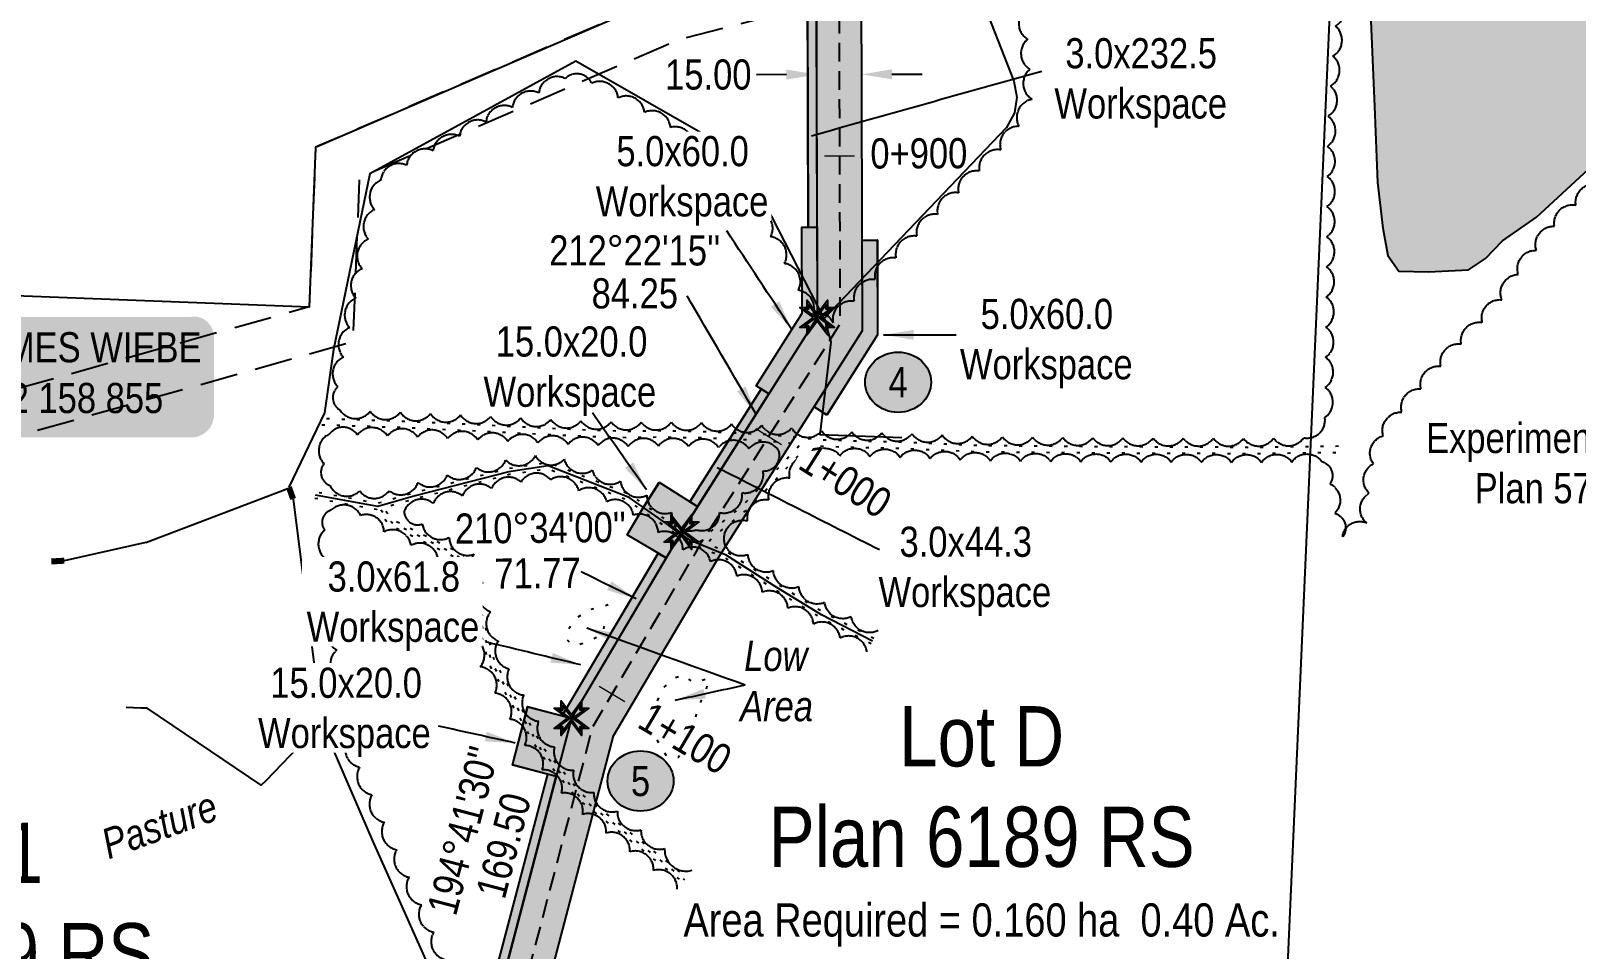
# Model space of a CAD drawing. Extents: x 309252 to 321570, y 5809412 to 5814891.
# Drawn here: x 310380 to 310893, y 5813297 to 5813602 of the extents above; entities that cross this region are included whole.
import ezdxf
from ezdxf.enums import TextEntityAlignment as Align

# ---------------------------------------------------------------- set-up
doc = ezdxf.new("R2010")
doc.units = 0
doc.header["$LTSCALE"] = 5
doc.header["$PDSIZE"] = 0.5
for name, pattern in [('0', [1, 1, 0]), ('foc-ACCESSROAD', [3.75, 2.5, -1.25]), ('foc-TIELINE', [1.875, 1.25, -0.625]), ('foc-TOPO', [1, 0.2, -0.8])]:
    doc.linetypes.add(name, pattern=pattern)
doc.layers.get('Defpoints').update_dxf_attribs({"color": 9})
for name, color, linetype in [('AS-FENCE', 48, 'foc-FENCE'), ('AS-OWNER', 7, 'Continuous'), ('AS-ROADS', 254, 'Continuous'), ('C-SYMBOL', 7, 'Continuous'), ('CG-NOTES', 7, 'Continuous'), ('F-WS', 190, 'foc-ACCESSROAD'), ('L-AREAREQUIRED', 7, 'Continuous'), ('L-BD1', 253, 'Continuous'), ('L-MON', 1, 'Continuous'), ('L-TITLEDB', 4, 'Continuous'), ('L-TITLEDB-T', 4, 'Continuous'), ('P-ELEVATION', 7, 'Continuous'), ('P-IOP2', 10, 'Continuous'), ('P-IOP2-H', 21, 'Continuous'), ('P-LTO', 14, 'Continuous'), ('P-PROPOSED', 10, 'Continuous'), ('P-PROPOSED-H', 21, 'Continuous'), ('P-TEMP-H', 41, 'Continuous'), ('P-TEMP_WORKSPACE', 46, 'Continuous'), ('P-TXT', 4, 'Continuous'), ('T-BUSH', 110, '0'), ('T-GENERAL', 48, 'foc-TOPO'), ('T-LOW-AREA', 48, 'foc-TOPO'), ('T-TIE', 201, 'foc-TIELINE'), ('T-WATER', 160, 'Continuous'), ('T-WATER-H', 133, 'Continuous')]:
    doc.layers.add(name, color=color, linetype=linetype)
for name, color, linetype, lineweight in [('AS-GENERAL', 48, 'Continuous', 18), ('F-EZE-T', 190, 'Continuous', 9), ('P-TEMP-T', 46, 'Continuous', 18), ('T-TEXT', 48, 'Continuous', 18), ('T-TIE-T', 201, 'Continuous', 18)]:
    doc.layers.add(name, color=color, linetype=linetype, lineweight=lineweight)
doc.styles.add('100L', font='ARIALN.TTF', dxfattribs={"height": 11})
doc.styles.add('175L', font='ARIALN.TTF', dxfattribs={"height": 20})
doc.styles.add('80', font='ARIALN.TTF', dxfattribs={"height": 10})
doc.styles.add('80CG', font='ARIALN.TTF', dxfattribs={"height": 10})
doc.styles.add('80L', font='ARIALN.TTF', dxfattribs={"height": 10})
doc.styles.add('80LS', font='ARIALNI.TTF', dxfattribs={"height": 10})
doc.styles.add('foc-LtypeFont', font='ARIALN.TTF', dxfattribs={"height": 7.35})
doc.linetypes.add('foc-FENCE', pattern='A,10,-1,["X",foc-LtypeFont,S=0.2,R=0,X=-0.625,Y=-0.75],-1.24', length=12.24)
doc.dimstyles.new('Compass 5 000', dxfattribs={"dimscale": 5, "dimtxt": 9, "dimasz": 2, "dimexe": 0.2, "dimexo": 0.0625, "dimgap": 0.5, "dimtad": 0, "dimtih": 1, "dimtoh": 1, "dimzin": 0, "dimdsep": 46, "dimtxsty": '80CG', "dimcen": 0.1, "dimse1": 1, "dimse2": 1, "dimclrd": 256, "dimclrt": 256, "dimaunit": 1, "dimadec": 4, "dimazin": 0, "dimtfac": 0.06, "dimtofl": 0, "dimtmove": 0, "dimatfit": 1, "dimfxl": 0.2, "dimtolj": 1, "dimtzin": 0, "dimlwd": -1, "dimarcsym": 0})

# ---------------------------------------------------------------- blocks, each defined once
blk = doc.blocks.new('*U415')
h = blk.add_hatch(color=59)
edge = h.paths.add_edge_path()
edge.add_line((-61.5, -20), (61.5, -20))
edge.add_arc((61.5, -14), 6, 270, 360)
edge.add_line((67.5, -14), (67.5, 12.5))
edge.add_arc((61.5, 12.5), 6, 0, 90)
edge.add_line((61.5, 18.5), (-61.5, 18.5))
edge.add_arc((-61.5, 12.5), 6, 90, 180)
edge.add_line((-67.5, 12.5), (-67.5, -14))
edge.add_arc((-61.5, -14), 6, 180, 270)
at = {"color": 1, "flags": 128}
blk.add_lwpolyline([(-61.5, -20, 3, 3, 0), (61.5, -20, 3, 3, 0.414214), (67.5, -14, 3, 3, 0), (67.5, 12.5, 3, 0, 0.414214), (61.5, 18.5, 0, 0, 0), (-61.5, 18.5, 0, 0, 0.414214), (-67.5, 12.5, 0, 0, 0), (-67.5, -14, 0, 3, 0.414214)], format="xyseb", close=True, dxfattribs=at)
blk.add_lwpolyline([(-52.21, 0, 0, 7.5, 0), (0, 0, 0, 0, 0)], format="xyseb", dxfattribs=at)
at = {"color": 1, "style": '80'}
blk.add_attdef('ENTER_TEXT_001', (-35.99, -5), '', height=10, dxfattribs=at)
blk = doc.blocks.new('TEMP')
h = blk.add_hatch(color=255)
h.dxf.hatch_style = 1
h.paths.add_polyline_path([(0, 0.25), (-0.67, 1.15), (-0.67, 0.67), (-1.15, 0.67), (-0.25, 0), (-1.15, -0.67), (-0.67, -0.67), (-0.67, -1.15), (0, -0.25), (0.67, -1.15), (0.67, -0.67), (1.15, -0.67), (0.25, 0), (1.15, 0.67), (0.67, 0.67), (0.67, 1.15)])
h.paths.add_polyline_path([(0.57, 0.85), (0.57, 0.57), (0.85, 0.57), (0.08, 0), (0.85, -0.57), (0.57, -0.57), (0.57, -0.85), (0, -0.08), (-0.57, -0.85), (-0.57, -0.57), (-0.85, -0.57), (-0.08, 0), (-0.85, 0.57), (-0.57, 0.57), (-0.57, 0.85), (0, 0.08)], flags=16)
h = blk.add_hatch(color=1)
h.dxf.hatch_style = 1
h.paths.add_polyline_path([(0, 0.08), (-0.57, 0.85), (-0.57, 0.57), (-0.85, 0.57), (-0.08, 0), (-0.85, -0.57), (-0.57, -0.57), (-0.57, -0.85), (0, -0.08), (0.57, -0.85), (0.57, -0.57), (0.85, -0.57), (0.08, 0), (0.85, 0.57), (0.57, 0.57), (0.57, 0.85)])
at = {"color": 1}
for p, q in [((-0.08, 0), (0.08, 0)), ((0, 0.08), (0, -0.08))]:
    blk.add_line(p, q, dxfattribs=at)
at = {"color": 255, "flags": 128}
blk.add_lwpolyline([(-0.25, 0), (-1.15, 0.67), (-0.67, 0.67), (-0.67, 1.15), (0, 0.25), (0.67, 1.15), (0.67, 0.67), (1.15, 0.67), (0.25, 0), (1.15, -0.67), (0.67, -0.67), (0.67, -1.15), (0, -0.25), (-0.67, -1.15), (-0.67, -0.67), (-1.15, -0.67)], close=True, dxfattribs=at)
at = {"color": 1, "flags": 128}
blk.add_lwpolyline([(-0.08, 0), (-0.85, 0.57), (-0.57, 0.57), (-0.57, 0.85), (0, 0.08), (0.57, 0.85), (0.57, 0.57), (0.85, 0.57), (0.08, 0), (0.85, -0.57), (0.57, -0.57), (0.57, -0.85), (0, -0.08), (-0.57, -0.85), (-0.57, -0.57), (-0.85, -0.57)], close=True, dxfattribs=at)
blk = doc.blocks.new('*D532')
at = {"layer": 'Defpoints', "color": 0, "transparency": 16777216}
for p in [(310261.62, 5813653.62), (310274.72, 5813649.55), (310271.93, 5813640.58)]:
    blk.add_point(p, dxfattribs=at)
at = {"layer": 'F-EZE-T', "transparency": 16777216}
for p, q in [((310249.28, 5813647.63), (310239.73, 5813650.6)), ((310281.47, 5813637.61), (310291.02, 5813634.64)), ((310291.02, 5813634.64), (310301.02, 5813634.64))]:
    blk.add_line(p, q, dxfattribs=at)
for points in [[(310249.77, 5813649.22), (310248.78, 5813646.04), (310258.83, 5813644.66)], [(310281.97, 5813639.2), (310280.98, 5813636.02), (310271.93, 5813640.58)]]:
    blk.add_solid(points, dxfattribs=at)
at = {"layer": 'F-EZE-T', "transparency": 16777216, "insert": (310347.72, 5813634.64), "char_height": 10, "attachment_point": 5, "style": '80CG'}
blk.add_mtext('\\A1;Atco\\P 13.72 Utility R/W\\PReg. # 347 RK', dxfattribs=at)
blk = doc.blocks.new('*U564')
at = {"layer": 'P-ELEVATION'}
h = blk.add_hatch(color=111, dxfattribs=at)
h.dxf.hatch_style = 1
edge = h.paths.add_edge_path()
edge.add_ellipse((0, 0), major_axis=(-10.94, 0), ratio=0.913794, start_angle=0, end_angle=360)
at = {"layer": 'P-ELEVATION', "color": 7, "flags": 128}
blk.add_lwpolyline([(0, 0, 5, 0, 0), (-4.03, -5.38, 0, 0, 0)], format="xyseb", dxfattribs=at)
at = {"layer": 'P-ELEVATION', "color": 7}
blk.add_ellipse((0, 0), major_axis=(-10.94, 0), ratio=0.913794, dxfattribs=at)
at = {"layer": 'P-ELEVATION', "style": '80'}
blk.add_attdef('BEND', text='', height=10, dxfattribs=at).set_placement((0, 0), align=Align.MIDDLE_CENTER)
blk = doc.blocks.new('*D604')
at = {"layer": 'Defpoints', "color": 0, "transparency": 16777216}
for p in [(310640.96, 5813588.11), (310655.95, 5813588.16), (310640.96, 5813587.21)]:
    blk.add_point(p, dxfattribs=at)
at = {"layer": 'P-TXT', "transparency": 16777216}
for p, q in [((310630.96, 5813587.18), (310620.96, 5813587.15)), ((310665.96, 5813587.28), (310675.96, 5813587.31))]:
    blk.add_line(p, q, dxfattribs=at)
for points in [[(310630.95, 5813588.85), (310630.96, 5813585.52), (310640.96, 5813587.21)], [(310665.95, 5813588.95), (310665.96, 5813585.62), (310655.96, 5813587.26)]]:
    blk.add_solid(points, dxfattribs=at)
at = {"layer": 'P-TXT', "transparency": 16777216, "insert": (310605.02, 5813587.15), "char_height": 10, "attachment_point": 5, "style": '80CG'}
blk.add_mtext('\\A1;15.00', dxfattribs=at)

msp = doc.modelspace()

# ---------------------------------------------------------------- hatches: boundary and pattern name
at = {"layer": 'P-IOP2-H'}
h = msp.add_hatch(color=256, dxfattribs=at)
h.dxf.hatch_style = 1
h.paths.add_polyline_path([(310640.425, 5813769.044), (310641.194, 5813506.581), (310596.091, 5813435.427), (310559.598, 5813373.637), (310516.616, 5813209.696), (310508.333, 5813004.356), (310523.32, 5813003.745), (310531.537, 5813207.466), (310573.576, 5813367.811), (310608.885, 5813427.597), (310656.206, 5813502.247), (310655.425, 5813768.47)])
at = {"layer": 'P-PROPOSED-H'}
h = msp.add_hatch(color=256, dxfattribs=at)
h.dxf.hatch_style = 1
h.paths.add_polyline_path([(310451.792, 5814092.944), (310515.979, 5814162.739), (310736.836, 5814098.757), (310640.381, 5813784.058), (310641.194, 5813506.581), (310596.091, 5813435.427), (310559.598, 5813373.637), (310516.616, 5813209.696), (310508.333, 5813004.356), (310755.28, 5812994.301), (310762.451, 5812962.566), (310773.828, 5812962.121), (310766.661, 5812993.838), (310763.237, 5813008.988), (310684.33, 5813012.201), (310684.11, 5813007.206), (310523.723, 5813013.736), (310523.924, 5813018.732), (310531.537, 5813207.466), (310573.576, 5813367.811), (310608.885, 5813427.597), (310656.206, 5813502.247), (310655.425, 5813768.47), (310655.386, 5813781.833), (310755.639, 5814108.925), (310511.228, 5814179.731), (310440.752, 5814103.097)])
at = {"layer": 'P-TEMP-H'}
h = msp.add_hatch(color=256, dxfattribs=at)
h.dxf.hatch_style = 1
h.paths.add_polyline_path([(310641.106, 5813536.578), (310640.381, 5813784.058), (310728.045, 5814070.077), (310725.177, 5814070.956), (310637.38, 5813784.504), (310638.107, 5813536.569)])
h = msp.add_hatch(color=256, dxfattribs=at)
h.dxf.hatch_style = 1
h.paths.add_polyline_path([(310641.106, 5813536.578), (310641.194, 5813506.581), (310625.134, 5813481.245), (310620.911, 5813483.921), (310636.191, 5813508.025), (310636.107, 5813536.563)])
h = msp.add_hatch(color=256, dxfattribs=at)
h.dxf.hatch_style = 1
h.paths.add_polyline_path([(310644.368, 5813474.235), (310640.145, 5813476.912), (310656.206, 5813502.247), (310656.118, 5813532.245), (310661.117, 5813532.259), (310661.209, 5813500.803)])
h = msp.add_hatch(color=256, dxfattribs=at)
h.dxf.hatch_style = 1
h.paths.add_polyline_path([(310601.444, 5813443.873), (310625.134, 5813481.245), (310622.601, 5813482.851), (310598.911, 5813445.479)])
h = msp.add_hatch(color=256, dxfattribs=at)
h.dxf.hatch_style = 1
h.paths.add_polyline_path([(310588.776, 5813451.903), (310601.444, 5813443.873), (310596.091, 5813435.427), (310591.006, 5813426.818), (310578.091, 5813434.445), (310583.296, 5813443.258)])
h = msp.add_hatch(color=256, dxfattribs=at)
h.dxf.hatch_style = 1
h.paths.add_polyline_path([(310591.006, 5813426.818), (310559.598, 5813373.637), (310556.581, 5813374.428), (310588.423, 5813428.343)])
h = msp.add_hatch(color=256, dxfattribs=at)
h.dxf.hatch_style = 1
h.paths.add_polyline_path([(310554.526, 5813354.293), (310540.018, 5813358.097), (310545.09, 5813377.441), (310559.598, 5813373.637)])
h = msp.add_hatch(color=256, dxfattribs=at)
h.dxf.hatch_style = 1
h.paths.add_polyline_path([(310529.295, 5813258.057), (310554.526, 5813354.293), (310551.625, 5813355.054), (310526.394, 5813258.818)])
at = {"layer": 'T-WATER-H'}
h = msp.add_hatch(color=256, dxfattribs=at)
h.dxf.hatch_style = 1
h.paths.add_polyline_path([(310909.768, 5813568.208), (310922.409, 5813858.199), (310925.944, 5813938.255), (310911.431, 5813938.001), (310906.772, 5813933.834), (310902.603, 5813924.031), (310901.377, 5813917.169), (310899.66, 5813910.062), (310896.472, 5813904.915), (310880.042, 5813899.768), (310869.988, 5813896.337), (310859.688, 5813894.622), (310850.86, 5813899.278), (310844.975, 5813903.445), (310838.108, 5813908.836), (310831.242, 5813910.552), (310823.15, 5813908.836), (310815.057, 5813903.445), (310809.662, 5813894.622), (310806.229, 5813886.779), (310804.267, 5813868.398), (310805.003, 5813851.243), (310799.363, 5813838.499), (310797.401, 5813829.676), (310792.987, 5813812.275), (310786.611, 5813803.942), (310778.518, 5813795.61), (310776.311, 5813787.767), (310778.504, 5813771.432), (310782.672, 5813765.551), (310792.972, 5813751.826), (310797.386, 5813742.268), (310803.026, 5813732.955), (310815.042, 5813710.898), (310819.947, 5813698.154), (310822.891, 5813669.099), (310823.627, 5813650.963), (310823.627, 5813633.562), (310826.079, 5813576.621), (310827.06, 5813551.378), (310828.777, 5813536.183), (310830.494, 5813527.115), (310834.172, 5813521.968), (310843.981, 5813521.723), (310857.223, 5813522.458), (310862.863, 5813526.135), (310868.504, 5813532.016), (310879.784, 5813539.859), (310905.533, 5813563.632)])

# ---------------------------------------------------------------- linework, layer by layer
at = {"layer": 'AS-FENCE', "flags": 128}
for points in [[(310656.502, 5813768.465), (310657.194, 5813757.969), (310660.749, 5813701.418), (310664.681, 5813647.865), (310693.003, 5813618.236), (310694.837, 5813614.798), (310706.365, 5813584.965), (310707.393, 5813579.746), (310706.648, 5813574.461), (310703.934, 5813569.609), (310643.487, 5813506.217), (310621.75, 5813548.5), (310612.52, 5813560.442), (310609.882, 5813563.119), (310607.08, 5813565.321), (310561.053, 5813591.623), (310492.77, 5813554.307), (310480.704, 5813496.006), (310477.728, 5813474.947), (310465.875, 5813450.291)], [(310643.562, 5813506.033), (310645.675, 5813498.405), (310641.979, 5813467.792), (310669.246, 5813466.777)], [(310418.405, 5813431.978), (310466.047, 5813450.084)], [(310467.256, 5813446.38), (310476.69, 5813372.157), (310493.563, 5813332.934), (310532.592, 5813245.59), (310531.653, 5813210.66), (310531.407, 5813207.652), (310529.735, 5813169.727), (310526.988, 5813104.785), (310526.99, 5813104.799), (310524.079, 5813027.839), (310522.21, 5812976.61), (310498.778, 5812972.652), (310477.46, 5812970.567), (310456.603, 5812970.746), (310451.396, 5812970.836), (310452.6, 5812981.422), (310455.258, 5812997.497), (310453.432, 5813006.822), (310441.705, 5813021.714), (310434.219, 5813025.263), (310406.823, 5813030.024), (310390.241, 5813027.368)], [(310418.405, 5813431.978), (310391.342, 5813425.911)], [(310476.697, 5813372.155), (310458.203, 5813352.859), (310456.623, 5813351.455), (310418.824, 5813377.015), (310416.734, 5813376.976), (310411.877, 5813377.193)]]:
    msp.add_lwpolyline(points, dxfattribs=at)
at = {"layer": 'AS-GENERAL', "const_width": 2, "flags": 128}
for points in [[(310467.256, 5813446.38), (310465.875, 5813450.291)], [(310387.033, 5813425.661), (310391.342, 5813425.911)]]:
    msp.add_lwpolyline(points, dxfattribs=at)
at = {"layer": 'AS-ROADS', "flags": 128}
msp.add_lwpolyline([(310659.488, 5813399.185), (310642.59, 5813407.954), (310627.777, 5813417.06), (310610.955, 5813427.802), (310599.135, 5813432.647), (310578.739, 5813446.859), (310551.861, 5813457.385), (310538.793, 5813455.447), (310507.78, 5813447.48), (310495.356, 5813443.9), (310474.703, 5813447.674)], dxfattribs=at)
at = {"layer": 'F-WS', "flags": 128}
msp.add_lwpolyline([(310216.705, 5813466.197), (310228.183, 5813476.352), (310278.761, 5813437.616), (310309.002, 5813448.583), (310487.195, 5813498.616), (310489.312, 5813553.047), (310595.252, 5813598.821), (310701.869, 5813626.119), (310697.091, 5813677.419), (310681.914, 5813678.648), (310685.749, 5813637.474), (310590.387, 5813613.058), (310474.693, 5813563.068), (310472.633, 5813510.105), (310304.412, 5813462.872), (310281.364, 5813454.514), (310227.496, 5813495.769), (310206.768, 5813477.43)], dxfattribs=at)
at = {"layer": 'L-TITLEDB', "flags": 128}
for points in [[(310233.591, 5813784.704), (310596.461, 5813770.739), (310590.391, 5813613.006), (310474.669, 5813563.032), (310472.631, 5813510.064), (310219.963, 5813519.788)], [(310793.138, 5813196.882), (310818.08, 5813762.176), (310918.055, 5813758.329)]]:
    msp.add_lwpolyline(points, dxfattribs=at)
at = {"layer": 'P-TEMP_WORKSPACE', "flags": 128}
for points in [[(310644.351, 5813474.292), (310640.129, 5813476.969), (310656.188, 5813502.302), (310656.1, 5813532.297), (310661.099, 5813532.311), (310661.191, 5813500.858)], [(310644.368, 5813474.235), (310640.145, 5813476.912), (310656.206, 5813502.247), (310656.118, 5813532.245), (310661.117, 5813532.259), (310661.209, 5813500.803)], [(310644.368, 5813474.235), (310640.145, 5813476.912), (310656.206, 5813502.247), (310656.118, 5813532.245), (310661.117, 5813532.259), (310661.209, 5813500.803)], [(310644.368, 5813474.235), (310640.145, 5813476.912), (310656.206, 5813502.247), (310656.118, 5813532.245), (310661.117, 5813532.259), (310661.209, 5813500.803)], [(310601.431, 5813443.933), (310625.119, 5813481.302), (310622.586, 5813482.907), (310598.898, 5813445.539)], [(310601.444, 5813443.873), (310625.134, 5813481.245), (310622.601, 5813482.851), (310598.911, 5813445.479)], [(310601.444, 5813443.873), (310625.134, 5813481.245), (310622.601, 5813482.851), (310598.911, 5813445.479)], [(310601.444, 5813443.873), (310625.134, 5813481.245), (310622.601, 5813482.851), (310598.911, 5813445.479)], [(310588.765, 5813451.962), (310601.431, 5813443.933), (310596.078, 5813435.488), (310590.994, 5813426.88), (310578.081, 5813434.506), (310583.285, 5813443.318)], [(310588.776, 5813451.903), (310601.444, 5813443.873), (310596.091, 5813435.427), (310591.006, 5813426.818), (310578.091, 5813434.445), (310583.296, 5813443.258)], [(310588.776, 5813451.903), (310601.444, 5813443.873), (310596.091, 5813435.427), (310591.006, 5813426.818), (310578.091, 5813434.445), (310583.296, 5813443.258)], [(310588.776, 5813451.903), (310601.444, 5813443.873), (310596.091, 5813435.427), (310591.006, 5813426.818), (310578.091, 5813434.445), (310583.296, 5813443.258)], [(310554.518, 5813354.362), (310540.011, 5813358.165), (310545.082, 5813377.508), (310559.589, 5813373.704)], [(310554.526, 5813354.293), (310540.018, 5813358.097), (310545.09, 5813377.441), (310559.598, 5813373.637)], [(310554.526, 5813354.293), (310540.018, 5813358.097), (310545.09, 5813377.441), (310559.598, 5813373.637)], [(310554.526, 5813354.293), (310540.018, 5813358.097), (310545.09, 5813377.441), (310559.598, 5813373.637)], [(310529.289, 5813258.134), (310554.518, 5813354.362), (310551.616, 5813355.122), (310526.388, 5813258.895)], [(310529.295, 5813258.057), (310554.526, 5813354.293), (310551.625, 5813355.054), (310526.394, 5813258.818)], [(310529.295, 5813258.057), (310554.526, 5813354.293), (310551.625, 5813355.054), (310526.394, 5813258.818)], [(310529.295, 5813258.057), (310554.526, 5813354.293), (310551.625, 5813355.054), (310526.394, 5813258.818)]]:
    msp.add_lwpolyline(points, close=True, dxfattribs=at)
at = {"layer": 'T-BUSH', "flags": 128}
for points in [[(310809.577, 5813473.398, 0.5205671), (310809.707, 5813483.396, 0.5205671), (310809.837, 5813493.394, 0.5205671), (310809.947, 5813503.393, 0.5205671), (310810.047, 5813513.391, 0.5205671), (310810.147, 5813523.39, 0.5205671), (310810.228, 5813533.389, 0.5205671), (310810.296, 5813543.387, 0.5205671), (310810.364, 5813553.386, 0.5205671), (310810.432, 5813563.385, 0.5205671), (310810.643, 5813573.378, 0.5205671), (310811.457, 5813583.344, 0.5205671), (310812.271, 5813593.309, 0.5205671), (310813.085, 5813603.275, 0.5205671), (310813.899, 5813613.241, 0.5205671), (310813.905, 5813623.228, 0.5205671), (310813.609, 5813633.223, 0.5205671), (310813.314, 5813643.218, 0.5205671), (310813.019, 5813653.212, 0.5205671), (310812.724, 5813663.207, 0.5205671), (310812.429, 5813673.202, 0.5205671), (310811.252, 5813683.106, 0.5205671), (310809.503, 5813692.951, 0.5205671), (310807.753, 5813702.795, 0.5205671), (310804.143, 5813711.796, 0.5205671), (310797.89, 5813719.599, 0.5205671), (310791.637, 5813727.401, 0.5205671), (310785.383, 5813735.204, 0.5205671), (310779.379, 5813743.188, 0.5205671), (310773.829, 5813751.506, 0.5205671), (310768.28, 5813759.824, 0.5205671), (310761.338, 5813765.833, 0.5205671), (310751.798, 5813768.192, 0.5205671), (310744.493, 5813774.439, 0.5205671), (310738.062, 5813781.424, 0.5205671), (310728.128, 5813782.119, 0.5205671), (310718.602, 5813784.345, 0.5205671), (310714.533, 5813792.411, 0.5205671), (310724.246, 5813794.409, 0.5205671), (310734.24, 5813794.705, 0.5205671), (310742.699, 5813799.505, 0.5205671), (310751.027, 5813805.019, 0.5205671), (310752.62, 5813814.169, 0.5205671), (310749.364, 5813823.519, 0.5205671), (310745.693, 5813832.819, 0.5205671), (310739.25, 5813840.465, 0.5205671), (310734.341, 5813849.154, 0.5205671), (310733.739, 5813858.966, 0.5205671), (310736.119, 5813868.678, 0.5205671), (310738.76, 5813878.314, 0.5205671), (310741.955, 5813887.789, 0.5205671), (310741.981, 5813897.166, 0.5205671), (310738.207, 5813906.425, 0.5205671), (310731.19, 5813911.161, 0.5205671), (310721.209, 5813911.762, 0.5205671), (310711.228, 5813912.363, 0.5205671), (310706.166, 5813905.485, 0.5205671), (310702.763, 5813896.082, 0.5205671), (310699.359, 5813886.68, 0.5205671), (310695.956, 5813877.278, 0.5205671), (310696.181, 5813867.865, 0.5205671), (310699.526, 5813858.442, 0.5205671), (310702.871, 5813849.019, 0.5205671), (310706.192, 5813839.59, 0.5205671), (310707.416, 5813829.666, 0.5205671), (310708.64, 5813819.743, 0.5205671), (310706.574, 5813810.074, 0.5205671), (310703.833, 5813800.458, 0.5205671), (310700.966, 5813790.883, 0.5205671), (310697.545, 5813781.487, 0.5205671), (310696.629, 5813771.772, 0.5205671), (310692.415, 5813767.547, 0.5205671), (310693.083, 5813757.575, 0.5205671), (310693.551, 5813747.586, 0.5205671), (310694.019, 5813737.598, 0.5205671), (310694.486, 5813727.61, 0.5205671), (310694.954, 5813717.622, 0.5205671), (310695.422, 5813707.634, 0.5205671), (310695.89, 5813697.646, 0.5205671), (310696.936, 5813687.723, 0.5205671), (310698.721, 5813677.885, 0.5205671), (310700.507, 5813668.047, 0.5205671), (310702.293, 5813658.208, 0.5205671), (310704.079, 5813648.37, 0.5205671), (310705.865, 5813638.532, 0.5205671), (310707.651, 5813628.693, 0.5205671), (310709.436, 5813618.855, 0.5205671), (310710.251, 5813608.893, 0.5205671), (310710.999, 5813598.921, 0.5205671), (310711.746, 5813588.95, 0.5205671), (310712.494, 5813578.979, 0.5205671), (310708.102, 5813570.019, 0.5205671), (310702.081, 5813562.204, 0.5205671), (310694.944, 5813555.201, 0.5205671), (310688.058, 5813547.961, 0.5205671), (310681.103, 5813540.809, 0.5205671), (310674.192, 5813533.583, 0.5205671), (310667.281, 5813526.356, 0.5205671), (310660.363, 5813519.136, 0.5205671), (310653.388, 5813511.972, 0.5205671), (310646.412, 5813504.809, 0.5205671), (310639.466, 5813506.738, 0.5205671), (310634.882, 5813515.625, 0.5205671), (310630.298, 5813524.511, 0.5205671), (310625.714, 5813533.397, 0.5205671), (310621.129, 5813542.284, 0.5205671), (310615.33, 5813550.206, 0.5205671), (310607.721, 5813556.693, 0.5205671), (310600.112, 5813563.181, 0.5205671), (310592.503, 5813569.669, 0.5205671), (310583.844, 5813574.637, 0.5205671), (310575.088, 5813579.466, 0.5205671), (310566.333, 5813584.296, 0.5205671), (310557.571, 5813585.888, 0.5205671), (310548.797, 5813581.092, 0.5205671), (310540.023, 5813576.297, 0.5205671), (310531.249, 5813571.501, 0.5205671), (310522.475, 5813566.706, 0.5205671), (310513.701, 5813561.91, 0.5205671), (310504.927, 5813557.115, 0.5205671), (310496.356, 5813552.168, 0.5205671), (310494.286, 5813542.386, 0.5205671), (310492.217, 5813532.603, 0.5205671), (310490.147, 5813522.82, 0.5205671), (310488.078, 5813513.038, 0.5205671), (310486.008, 5813503.255, 0.5205671), (310483.939, 5813493.473, 0.5205671), (310482.121, 5813483.641, 0.5205671), (310482.867, 5813475.831, 0.5205671), (310492.86, 5813475.496, 0.5205671), (310502.854, 5813475.16, 0.5205671), (310512.843, 5813474.717, 0.5205671), (310522.831, 5813474.254, 0.5205671), (310532.818, 5813473.762, 0.5205671), (310542.805, 5813473.27, 0.5205671), (310552.792, 5813472.778, 0.5205671), (310562.78, 5813472.301, 0.5205671), (310572.774, 5813471.979, 0.5205671), (310582.769, 5813471.876, 0.5205671), (310592.767, 5813471.895, 0.5205671), (310602.765, 5813471.735, 0.5205671), (310612.754, 5813471.295, 0.5205671), (310622.744, 5813470.852, 0.5205671), (310632.699, 5813469.929, 0.5205671), (310642.65, 5813468.951, 0.5205671), (310652.642, 5813468.627, 0.5205671), (310662.637, 5813468.36, 0.5205671), (310672.631, 5813468.031, 0.5205671), (310682.621, 5813467.616, 0.5205671), (310692.612, 5813467.201, 0.5205671), (310702.608, 5813467.002, 0.5205671), (310712.606, 5813466.908, 0.5205671), (310722.605, 5813466.813, 0.5205671), (310732.603, 5813466.718, 0.5205671), (310742.602, 5813466.657, 0.5205671), (310752.601, 5813466.616, 0.5205671), (310762.6, 5813466.576, 0.5205671), (310772.599, 5813466.535, 0.5205671), (310782.598, 5813466.494, 0.5205671), (310792.597, 5813466.567, 0.5205671), (310802.595, 5813466.701, 0.5205671)], [(310479.301, 5813467.947, 0.5205671), (310477.532, 5813458.106, 0.5205671), (310479.51, 5813450.861, 0.5205671), (310489.346, 5813449.064, 0.5205671), (310499.089, 5813449.138, 0.5205671), (310508.713, 5813451.849, 0.5205671), (310518.398, 5813454.337, 0.5205671), (310528.082, 5813456.825, 0.5205671), (310537.767, 5813459.313, 0.5205671), (310547.653, 5813460.804, 0.5205671), (310557.238, 5813459.575, 0.5205671), (310566.548, 5813455.929, 0.5205671), (310575.859, 5813452.282, 0.5205671), (310584.631, 5813447.628, 0.5205671), (310592.835, 5813441.912, 0.5205671), (310601.039, 5813436.195, 0.5205671), (310608.747, 5813441.878, 0.5205671), (310616.28, 5813448.425, 0.5205671), (310623.168, 5813455.673, 0.5205671), (310628.418, 5813462.311, 0.5205671), (310618.449, 5813463.035, 0.5205671), (310608.459, 5813463.478, 0.5205671), (310598.466, 5813463.803, 0.5205671), (310588.469, 5813463.964, 0.5205671), (310578.471, 5813463.807, 0.5205671), (310568.477, 5813464.114, 0.5205671), (310558.485, 5813464.489, 0.5205671), (310548.498, 5813464.981, 0.5205671), (310538.511, 5813465.473, 0.5205671), (310528.524, 5813465.965, 0.5205671), (310518.537, 5813466.445, 0.5205671), (310508.548, 5813466.909, 0.5205671), (310498.557, 5813467.301, 0.5205671), (310488.564, 5813467.636, 0.5205671)]]:
    msp.add_lwpolyline(points, format="xyb", close=True, dxfattribs=at)
for points in [[(310661.33, 5813402.735, -0.520567), (310652.455, 5813407.341, -0.5205671), (310643.619, 5813412.016, -0.5205671), (310635.101, 5813417.253, -0.5205671), (310626.618, 5813422.546, -0.5205671), (310618.191, 5813427.927, -0.5205671), (310610.273, 5813432.851, -0.5205671), (310618.077, 5813439.102, -0.5205671), (310625.151, 5813446.148, -0.5205671), (310632.039, 5813453.396, -0.5205671), (310638.927, 5813460.645, -0.5205671), (310648.659, 5813460.731, -0.5205671), (310658.654, 5813460.464, -0.5205671), (310668.649, 5813460.19, -0.5205671), (310678.64, 5813459.775, -0.5205671), (310688.63, 5813459.36, -0.5205671), (310698.623, 5813459.041, -0.5205671), (310708.622, 5813458.946, -0.5205671), (310718.621, 5813458.851, -0.5205671), (310728.619, 5813458.756, -0.5205671), (310738.618, 5813458.674, -0.5205671), (310748.617, 5813458.633, -0.5205671), (310758.616, 5813458.592, -0.5205671), (310768.615, 5813458.552, -0.5205671), (310778.614, 5813458.511, -0.5205671), (310788.613, 5813458.513, -0.5205671), (310798.611, 5813458.648, -0.5205671), (310808.609, 5813458.782, -0.5205671), (310811.249, 5813451.404, -0.5205671), (310812.879, 5813441.648, -0.5205671), (310815.511, 5813433.819, -0.5205671), (310823.464, 5813438.408, -0.5205671), (310824.318, 5813448.277, -0.5205671), (310825.702, 5813458.04, -0.5205671), (310828.947, 5813467.351, -0.5205671), (310835.153, 5813475.191, -0.5205671), (310841.463, 5813482.944, -0.5205671), (310848.05, 5813490.467, -0.5205671), (310854.846, 5813497.797, -0.5205671), (310861.814, 5813504.969, -0.5205671), (310868.35, 5813512.484, -0.5205671), (310873.773, 5813520.884, -0.5205671), (310879.775, 5813528.882, -0.5205671), (310885.777, 5813536.879, -0.5205671), (310892.873, 5813543.891, -0.5205671), (310900.129, 5813550.77, -0.5205671), (310907.314, 5813557.723, -0.2787685), (310909.568, 5813563.62, -0.2787685)], [(310657.646, 5813395.635, 0.5205671), (310648.771, 5813400.241, 0.5205671), (310639.924, 5813404.898, 0.5205671), (310631.406, 5813410.134, 0.5205671), (310622.917, 5813415.418, 0.5205671), (310614.49, 5813420.799, 0.5205671), (310605.765, 5813425.607, 0.5205671), (310596.592, 5813429.544, 0.5205671), (310588.388, 5813435.261, 0.5205671), (310580.184, 5813440.977, 0.5205671), (310571.325, 5813445.467, 0.5205671), (310562.014, 5813449.113, 0.5205671), (310552.703, 5813452.76, 0.5205671), (310542.894, 5813452.012, 0.5205671), (310533.14, 5813449.865, 0.5205671), (310523.456, 5813447.377, 0.5205671), (310513.771, 5813444.89, 0.5205671), (310504.124, 5813442.264, 0.5205671), (310510.117, 5813438.083, 0.5205671), (310519.071, 5813433.635, 0.5205671), (310527.302, 5813428.068, 0.5205671), (310530.208, 5813418.621, 0.5205671), (310532.775, 5813408.957, 0.5205671), (310535.342, 5813399.293, 0.5205671), (310538.87, 5813390.023, 0.5205671), (310543.81, 5813381.329, 0.5205671), (310548.75, 5813372.635, 0.5205671), (310553.994, 5813364.151, 0.5205671), (310560.352, 5813356.434, 0.5205671), (310567.015, 5813349.028, 0.5205671), (310574.858, 5813342.825, 0.5205671), (310582.7, 5813336.622, 0.5205671), (310590.543, 5813330.419, 0.5205671), (310599.651, 5813323.215, 0.5205671)], [(310594.689, 5813316.941, 0.520567), (310586.846, 5813323.144, 0.5205671), (310579.004, 5813329.347, 0.5205671), (310571.161, 5813335.55, 0.5205671), (310563.318, 5813341.752, 0.5205671), (310556.289, 5813348.785, 0.5205671), (310549.931, 5813356.502, 0.5205671), (310544.118, 5813364.595, 0.5205671), (310539.178, 5813373.288, 0.5205671), (310534.239, 5813381.982, 0.5205671), (310529.349, 5813390.696, 0.5205671), (310526.782, 5813400.36, 0.5205671), (310524.215, 5813410.024, 0.5205671), (310521.648, 5813419.688, 0.5205671), (310515.329, 5813426.562, 0.5205671), (310506.374, 5813431.011, 0.5205671), (310497.419, 5813435.46, 0.5205671), (310489.66, 5813440.875, 0.5205671), (310479.824, 5813442.672, 0.5205671), (310477.744, 5813436.061, 0.5205671), (310478.742, 5813426.112, 0.5205671), (310479.74, 5813416.163, 0.5205671), (310480.738, 5813406.214, 0.5205671), (310481.736, 5813396.264, 0.5205671), (310482.734, 5813386.315, 0.5205671), (310483.733, 5813376.366, 0.5205671), (310485.499, 5813366.61, 0.5205671), (310489.337, 5813357.377, 0.5205671), (310493.434, 5813348.256, 0.5205671), (310497.531, 5813339.134, 0.5205671), (310501.628, 5813330.013, 0.5205671), (310505.725, 5813320.892, 0.5205671), (310509.821, 5813311.771, 0.5205671), (310513.918, 5813302.649, 0.5205671), (310518.015, 5813293.528, 0.5205671), (310522.112, 5813284.407, 0.5205671), (310526.209, 5813275.286, 0.5205671), (310530.306, 5813266.164, 0.5205671), (310534.403, 5813257.043, 0.5205671), (310538.499, 5813247.922, 0.5205671), (310538.78, 5813237.992, 0.5205671), (310538.732, 5813227.993, 0.5205671), (310536.865, 5813218.17, 0.5205671), (310534.998, 5813208.347, 0.5205671), (310534.414, 5813198.371, 0.5205671), (310533.927, 5813188.384, 0.5205671), (310533.44, 5813178.397, 0.5205671), (310532.956, 5813168.409, 0.5205671), (310532.49, 5813158.421, 0.5205671), (310532.024, 5813148.433, 0.5205671), (310531.558, 5813138.445, 0.5205671), (310531.092, 5813128.456, 0.5205671), (310530.626, 5813118.468, 0.5205671), (310530.16, 5813108.48, 0.5205671), (310529.749, 5813098.489, 0.5205671), (310529.372, 5813088.497, 0.5205671), (310528.995, 5813078.505, 0.5205671), (310528.618, 5813068.513, 0.5205671), (310528.241, 5813058.522, 0.5205671), (310527.863, 5813048.53, 0.5205671), (310527.486, 5813038.538, 0.5205671), (310527.109, 5813028.546, 0.5205671), (310526.554, 5813018.562, 0.5205671), (310525.982, 5813008.579, 0.5205671), (310525.411, 5812998.597, 0.5205671), (310524.839, 5812988.614, 0.5205671), (310519.606, 5812982.557, 0.5205671), (310509.866, 5812980.295, 0.5205671), (310500.157, 5812977.916, 0.5205671), (310490.581, 5812975.039, 0.5205671), (310481.005, 5812972.162, 0.5205671), (310472.5, 5812974.818, 0.5205671), (310465.114, 5812981.522, 0.5205671), (310460.98, 5812980.131, 0.5205671), (310459.514, 5812970.24, 0.2276195), (310456.277, 5812966.065, 0.2276195)]]:
    msp.add_lwpolyline(points, format="xyb", dxfattribs=at)
at = {"layer": 'T-GENERAL', "flags": 128}
for points in [[(310476.808, 5813471.032), (310504.225, 5813470.112), (310522.638, 5813469.258), (310561.691, 5813467.334), (310578.195, 5813466.803), (310588.425, 5813466.965), (310602.696, 5813466.735), (310623.392, 5813465.819), (310635.79, 5813464.601), (310616.271, 5813444.061), (310604.946, 5813434.99), (310602.596, 5813432.309), (310599.616, 5813433.53), (310579.214, 5813447.747), (310551.978, 5813458.413), (310538.595, 5813456.428), (310507.517, 5813448.445), (310495.305, 5813444.926), (310474.883, 5813448.658)], [(310814.146, 5813463.857), (310786.114, 5813463.48), (310736.359, 5813463.683), (310695.781, 5813464.067), (310668.38, 5813465.205), (310643.264, 5813465.877), (310623.534, 5813467.815), (310602.756, 5813468.735), (310588.425, 5813468.965), (310578.211, 5813468.803), (310561.773, 5813469.332), (310522.734, 5813471.256), (310504.317, 5813472.11), (310477.165, 5813473.021)], [(310659.949, 5813400.073), (310643.083, 5813408.825), (310628.308, 5813417.907), (310611.417, 5813428.693), (310604.553, 5813431.507), (310606.334, 5813433.54), (310617.627, 5813442.585), (310638.314, 5813464.353), (310643.14, 5813463.879), (310668.312, 5813463.207), (310695.73, 5813462.068), (310736.346, 5813461.683), (310786.124, 5813461.48), (310814.172, 5813461.857)], [(310659.027, 5813398.297), (310642.097, 5813407.083), (310627.246, 5813416.213), (310610.493, 5813426.911), (310598.654, 5813431.764), (310578.264, 5813445.971), (310551.744, 5813456.357), (310538.991, 5813454.466), (310508.043, 5813446.515), (310497.188, 5813443.387), (310500.505, 5813439.509), (310521.125, 5813429.265), (310525.158, 5813425.948), (310534.068, 5813392.403), (310550.148, 5813364.102), (310563.294, 5813348.146), (310597.79, 5813320.862)], [(310474.523, 5813446.69), (310494.919, 5813442.963), (310499.251, 5813437.899), (310520.031, 5813427.575), (310523.39, 5813424.812), (310532.202, 5813391.639), (310548.494, 5813362.964), (310561.886, 5813346.71), (310596.55, 5813319.294)], [(310496.355, 5813442.823), (310499.878, 5813438.704), (310520.578, 5813428.42), (310524.274, 5813425.38), (310533.135, 5813392.021), (310549.321, 5813363.533), (310562.59, 5813347.428), (310597.17, 5813320.078)]]:
    msp.add_lwpolyline(points, dxfattribs=at)
at = {"layer": 'T-LOW-AREA', "flags": 128}
for points in [[(310571.829, 5813411.219), (310565.416, 5813409.587), (310561.196, 5813406.888), (310557.926, 5813402.141), (310557.77, 5813400.195), (310559.575, 5813398.171), (310561.268, 5813397.863), (310565.078, 5813399.155), (310569.986, 5813401.566), (310570.525, 5813404.024), (310570.539, 5813407.092)], [(310587.97, 5813366.476), (310591.124, 5813361.121), (310595.276, 5813360.741), (310598.082, 5813368.076), (310600.423, 5813371.805), (310601.508, 5813377.096), (310604.119, 5813382.268), (310605.318, 5813386.877), (310600.514, 5813385.318), (310596.352, 5813388.011), (310593.182, 5813386.562), (310590.322, 5813383.996), (310586.067, 5813375.525)]]:
    msp.add_lwpolyline(points, dxfattribs=at)
at = {"layer": 'T-TIE-T'}
for p, q in [((310643.536, 5813560.229), (310653.536, 5813560.258)), ((310620.829, 5813469.785), (310629.275, 5813464.431))]:
    msp.add_line(p, q, dxfattribs=at)
at = {"layer": 'T-WATER', "flags": 128}
msp.add_lwpolyline([(310823.627, 5813633.562), (310826.079, 5813576.621), (310827.06, 5813551.378), (310828.777, 5813536.183), (310830.494, 5813527.115), (310834.172, 5813521.968), (310843.981, 5813521.723), (310857.223, 5813522.458), (310862.863, 5813526.135), (310868.504, 5813532.016), (310879.784, 5813539.859), (310905.533, 5813563.632)], dxfattribs=at)

# ---------------------------------------------------------------- block references
at = {"layer": 'AS-OWNER'}
ref = msp.add_blockref('*U415', (310371.997, 5813488.312), dxfattribs=dict(at, xscale=0.99990854, yscale=0.99990854, zscale=0.99990854))
ref.add_attrib('ENTER_TEXT_001', 'ARTHUR JAMES WIEBE', (310307.715, 5813491.73), dxfattribs={"layer": '0', "color": 1, "height": 9.99909, "style": '80'})
ref.add_attrib('ENTER_TEXT_002', 'C. of T. 142 158 855', (310319.737, 5813474.888), dxfattribs={"layer": '0', "color": 1, "height": 9.99909, "style": '80'})
at = {"layer": 'CG-NOTES', "xscale": 0.99990854, "yscale": 0.99990854, "zscale": 0.99990854}
msp.add_blockref('*U564', (310668.007, 5813485.123), dxfattribs=at).add_auto_attribs({'BEND': '4'})
at = {"layer": 'L-MON', "color": 3, "xscale": 4.999542700000003, "yscale": 4.999542700000003, "zscale": 4.999542700000003}
for p in [(310641.194, 5813506.581), (310596.091, 5813435.427), (310559.598, 5813373.637)]:
    msp.add_blockref('TEMP', p, dxfattribs=at)

# ---------------------------------------------------------------- texts
at = {"layer": 'C-SYMBOL', "color": 3, "char_height": 19.99817, "width": 140.37816, "attachment_point": 2, "style": '175L'}
for s, insert in [('Lot D\\PPlan 6189 RS', (310695.723, 5813377.654)), ('Lot C1\\PPlan 6189 RS', (310350.499, 5813339.013))]:
    msp.add_mtext(s, dxfattribs=dict(at, insert=insert))
at = {"layer": 'L-AREAREQUIRED', "color": 5, "style": '100L'}
msp.add_text('Area Required = 0.160 ha  0.40 Ac.', height=10.99899, dxfattribs=at).set_placement((310695.723, 5813297.92), align=Align.BOTTOM_CENTER)
at = {"layer": 'L-BD1', "style": '80L'}
for s, height, p in [("194°41'30''", 9.99909, (310523.609, 5813336.384)), ('169.50', 9.9991, (310537.038, 5813331.419))]:
    msp.add_text(s, height=height, rotation=75.309, dxfattribs=at).set_placement(p, align=Align.MIDDLE)
at = {"layer": 'L-BD1', "insert": (310552.024, 5813533.866), "char_height": 9.99909, "width": 56.30222, "attachment_point": 1, "line_spacing_factor": 0.855, "style": '80L'}
msp.add_mtext("\\pi0.21028;212°22'15''\\P\\pi14.285;84.25 ", dxfattribs=at)
at = {"layer": 'L-BD1', "attachment_point": 2, "rotation": 0.62792, "style": '80L'}
for s, insert, char_height, width in [("210°34'00''", (310549.266, 5813441.848), 9.99909, 57.27708), ('71.77', (310548.311, 5813426.766), 9.9991, 29.03171)]:
    msp.add_mtext(s, dxfattribs=dict(at, insert=insert, char_height=char_height, width=width))
at = {"layer": 'L-TITLEDB-T', "insert": (310814.298, 5813471.626), "char_height": 9.99909, "attachment_point": 1, "style": '80L'}
msp.add_mtext_dynamic_manual_height_columns('\\pi28.876;Experimental Farm\\P\\pi45.014;Plan 574 RS', width=152.86655, gutter_width=50, heights=[0], dxfattribs=at)
at = {"layer": 'T-TEXT', "style": '80LS'}
msp.add_text('Pasture', height=10, rotation=20, dxfattribs=at).set_placement((310422.903, 5813338.23), align=Align.MIDDLE_CENTER)
at = {"layer": 'T-TEXT', "insert": (310615.519, 5813399.328), "char_height": 9.99909, "attachment_point": 1, "style": '80L'}
msp.add_mtext_dynamic_manual_height_columns('\\pi1.4118;{\\fArial Narrow|b0|i1|c0|p34;Low\\P\\pi0.051096;Area}', width=24.07681, gutter_width=50, heights=[0], dxfattribs=at)

# ---------------------------------------------------------------- dimensions: what is measured, and where the dimension line sits
at = {"layer": 'F-EZE-T'}
dim = msp.add_aligned_dim(p1=(310261.617, 5813653.624), p2=(310274.716, 5813649.547), distance=-9.388, text='Atco\\P 13.72 Utility R/W\\PReg. # 347 RK', dimstyle='Compass 5 000', dxfattribs=at)
dim.commit()
dim.dimension.update_dxf_attribs({"geometry": '*D532', "text_midpoint": (310347.718, 5813634.639)})
at = {"layer": 'P-TXT'}
dim = msp.add_aligned_dim(p1=(310655.954, 5813588.157), p2=(310640.955, 5813588.113), distance=0.902, text='15.00', dimstyle='Compass 5 000', dxfattribs=at)
dim.commit()
dim.dimension.update_dxf_attribs({"geometry": '*D604', "text_midpoint": (310605.02, 5813587.153)})

# ---------------------------------------------------------------- leaders
at = {"layer": 'L-BD1', "path_type": 1}
for points in [[(310620.998, 5813474.271), (310598.044, 5813513.758)], [(310581.122, 5813413.209), (310562.849, 5813422.202)]]:
    msp.add_leader(points, dimstyle='Compass 5 000', override={"dimgap": 0.5, "dimtad": 0}, dxfattribs=at)
at = {"layer": 'P-TEMP-T', "path_type": 1}
msp.add_leader([(310584.518, 5813449.417), (310566.558, 5813474.919)], dimstyle='Compass 5 000', dxfattribs=at)
at = {"layer": 'T-TEXT', "path_type": 1}
for points in [[(310564.689, 5813403.645), (310617.291, 5813384.719)], [(310594.036, 5813379.628), (310617.291, 5813384.719)]]:
    msp.add_leader(points, dimstyle='Compass 5 000', override={"dimgap": 0.5, "dimtad": 0}, dxfattribs=at)

# ---------------------------------------------------------------- next in the draw order: texts
at = {"layer": 'P-TEMP-T', "char_height": 9.99909, "attachment_point": 1, "style": '80L', "bg_fill": 3, "box_fill_scale": 1.15, "bg_fill_color": 256, "bg_fill_true_color": 256, "bg_fill_transparency": 0}
for s, insert in [('\\pi3.7562;3.0x232.5\\P\\pi0.13104;Workspace', (310719.73, 5813599.273)), ('\\pi6.9858;5.0x60.0\\P\\pi0.13104;Workspace', (310567.542, 5813566.798)), ('\\pi6.9858;5.0x60.0\\P\\pi0.13104;Workspace', (310688.395, 5813512.783)), ('\\pi4.1859;15.0x20.0\\P\\pi0.13104;Workspace', (310530.317, 5813503.644)), ('\\pi6.9619;3.0x61.8\\P\\pi0;Workspace', (310471.749, 5813425.662)), ('\\pi4.1859;15.0x20.0\\P\\pi0.13104;Workspace', (310455.504, 5813390.416))]:
    msp.add_mtext_dynamic_manual_height_columns(s, width=56.90082, gutter_width=50, heights=[0], dxfattribs=dict(at, insert=insert))
at = {"layer": 'P-TEMP-T', "insert": (310661.495, 5813437.208), "char_height": 9.99909, "attachment_point": 1, "style": '80L', "bg_fill": 2}
msp.add_mtext_dynamic_manual_height_columns('\\pi6.9756;3.0x44.3\\P\\pi0;Workspace', width=56.90082, gutter_width=50, heights=[0], dxfattribs=at)
at = {"layer": 'T-TIE-T', "char_height": 9.9991, "attachment_point": 2, "style": '80L', "bg_fill": 3, "box_fill_scale": 1, "bg_fill_color": 256, "bg_fill_transparency": 0}
for s, insert, width, rotation in [('0+900', (310674.862, 5813566.064), 28.69703, 0.16791), ('1+100', (310599.936, 5813371.309), 35.36138, 329.43398)]:
    msp.add_mtext(s, dxfattribs=dict(at, insert=insert, width=width, rotation=rotation))

# ---------------------------------------------------------------- next in the draw order: linework, layer by layer
at = {"layer": 'P-TEMP_WORKSPACE', "flags": 128}
for points in [[(310641.09, 5813536.63), (310640.365, 5813784.088), (310728.021, 5814070.08), (310725.153, 5814070.959), (310637.364, 5813784.533), (310638.09, 5813536.621)], [(310641.106, 5813536.578), (310640.381, 5813784.058), (310728.045, 5814070.077), (310725.177, 5814070.956), (310637.38, 5813784.504), (310638.107, 5813536.569)], [(310641.106, 5813536.578), (310640.381, 5813784.058), (310728.045, 5814070.077), (310725.177, 5814070.956), (310637.38, 5813784.504), (310638.107, 5813536.569)], [(310641.106, 5813536.578), (310640.381, 5813784.058), (310728.045, 5814070.077), (310725.177, 5814070.956), (310637.38, 5813784.504), (310638.107, 5813536.569)], [(310641.09, 5813536.63), (310641.178, 5813506.635), (310625.119, 5813481.302), (310620.897, 5813483.978), (310636.174, 5813508.079), (310636.091, 5813536.615)], [(310641.106, 5813536.578), (310641.194, 5813506.581), (310625.134, 5813481.245), (310620.911, 5813483.921), (310636.191, 5813508.025), (310636.107, 5813536.563)], [(310641.106, 5813536.578), (310641.194, 5813506.581), (310625.134, 5813481.245), (310620.911, 5813483.921), (310636.191, 5813508.025), (310636.107, 5813536.563)], [(310641.106, 5813536.578), (310641.194, 5813506.581), (310625.134, 5813481.245), (310620.911, 5813483.921), (310636.191, 5813508.025), (310636.107, 5813536.563)], [(310590.994, 5813426.88), (310559.589, 5813373.704), (310556.572, 5813374.495), (310588.411, 5813428.405)], [(310591.006, 5813426.818), (310559.598, 5813373.637), (310556.581, 5813374.428), (310588.423, 5813428.343)], [(310591.006, 5813426.818), (310559.598, 5813373.637), (310556.581, 5813374.428), (310588.423, 5813428.343)], [(310591.006, 5813426.818), (310559.598, 5813373.637), (310556.581, 5813374.428), (310588.423, 5813428.343)]]:
    msp.add_lwpolyline(points, close=True, dxfattribs=at)
at = {"layer": 'T-TIE-T'}
msp.add_line((310568.762, 5813384.239), (310577.372, 5813379.153), dxfattribs=at)

# ---------------------------------------------------------------- next in the draw order: block references
at = {"layer": 'CG-NOTES', "xscale": 0.99990854, "yscale": 0.99990854, "zscale": 0.99990854}
msp.add_blockref('*U564', (310582.539, 5813352.816), dxfattribs=at).add_auto_attribs({'BEND': '5'})

# ---------------------------------------------------------------- next in the draw order: texts
at = {"layer": 'T-TIE-T', "insert": (310653.265, 5813456.62), "char_height": 9.9991, "width": 35.05966, "attachment_point": 2, "rotation": 327.62971, "style": '80L', "bg_fill": 3, "box_fill_scale": 1, "bg_fill_color": 256, "bg_fill_transparency": 0}
msp.add_mtext('1+000', dxfattribs=at)

# ---------------------------------------------------------------- next in the draw order: leaders
at = {"layer": 'P-TEMP-T', "path_type": 1}
for points in [[(310639.23, 5813566.896), (310715.641, 5813588.379)], [(310632.659, 5813502.712), (310611.161, 5813535.302)], [(310663.159, 5813500.844), (310687.219, 5813500.844)], [(310540.957, 5813365.413), (310515.531, 5813371.022)]]:
    msp.add_leader(points, dimstyle='Compass 5 000', override={"dimgap": 0.5, "dimtad": 0}, dxfattribs=at)
msp.add_leader([(310562.742, 5813391.36), (310531.167, 5813398.966)], dimstyle='Compass 5 000', dxfattribs=at)

# ---------------------------------------------------------------- next in the draw order: linework, layer by layer
at = {"layer": 'P-IOP2', "flags": 128}
msp.add_lwpolyline([(310640.425, 5813769.044), (310641.194, 5813506.581), (310596.091, 5813435.427), (310559.598, 5813373.637), (310516.616, 5813209.696), (310508.333, 5813004.356), (310523.32, 5813003.745), (310531.537, 5813207.466), (310573.576, 5813367.811), (310608.885, 5813427.597), (310656.206, 5813502.247), (310655.425, 5813768.47)], close=True, dxfattribs=at)
at = {"layer": 'P-LTO', "flags": 128}
msp.add_lwpolyline([(310531.537, 5813207.466), (310573.576, 5813367.811), (310608.885, 5813427.597), (310656.206, 5813502.247), (310655.425, 5813768.47), (310655.386, 5813781.833), (310755.639, 5814108.925), (310511.228, 5814179.731), (310440.752, 5814103.097), (310451.792, 5814092.944), (310515.979, 5814162.739), (310736.836, 5814098.757), (310640.381, 5813784.058), (310641.194, 5813506.581), (310596.091, 5813435.427), (310559.598, 5813373.637), (310516.616, 5813209.696)], dxfattribs=at)
at = {"layer": 'P-PROPOSED', "flags": 128}
msp.add_lwpolyline([(310531.537, 5813207.466), (310573.576, 5813367.811), (310608.885, 5813427.597), (310656.206, 5813502.247), (310655.425, 5813768.47), (310655.386, 5813781.833), (310755.639, 5814108.925), (310511.228, 5814179.731), (310440.752, 5814103.097), (310451.792, 5814092.944), (310515.979, 5814162.739), (310736.836, 5814098.757), (310640.381, 5813784.058), (310641.194, 5813506.581), (310596.091, 5813435.427), (310559.598, 5813373.637), (310516.616, 5813209.696)], dxfattribs=at)
at = {"layer": 'T-TIE', "flags": 128}
msp.add_lwpolyline([(310446.272, 5814098.021), (310513.604, 5814171.235), (310746.237, 5814103.841), (310647.884, 5813782.946), (310647.924, 5813769.066), (310648.7, 5813504.414), (310602.488, 5813431.512), (310566.587, 5813370.724), (310524.077, 5813208.581), (310516.028, 5813009.046), (310688.747, 5813002.014), (310756.95, 5812999.237), (310788.781, 5812918.166), (310785.199, 5812820.292), (310766.173, 5812308.237), (310849.248, 5812270.725), (310843.541, 5812133.962), (311136.84, 5812121.725), (311557.549, 5812104.172), (311728.657, 5812095.643), (311776.954, 5812078.376), (311796.059, 5812071.602), (311824.192, 5812061.435), (311962.875, 5812054.827), (312016.257, 5812067.299), (312411.661, 5812048.459), (312502.499, 5812059.147), (312743.537, 5812047.67), (312903.004, 5812060.083), (312918.776, 5812059.323), (313091.66, 5812051.084), (313117.396, 5812098.085), (313256.265, 5812022.045), (313650.07, 5812012.742), (313619.114, 5811210.852), (313997.758, 5811201.748), (314097.909, 5811199.315)], dxfattribs=at)

# ---------------------------------------------------------------- next in the draw order: leaders
at = {"layer": 'P-TEMP-T', "path_type": 1}
msp.add_leader([(310607.966, 5813456.887), (310661.827, 5813429.579)], dimstyle='Compass 5 000', override={"dimgap": 0.5, "dimtad": 0}, dxfattribs=at)

doc.saveas('drawing.dxf')
